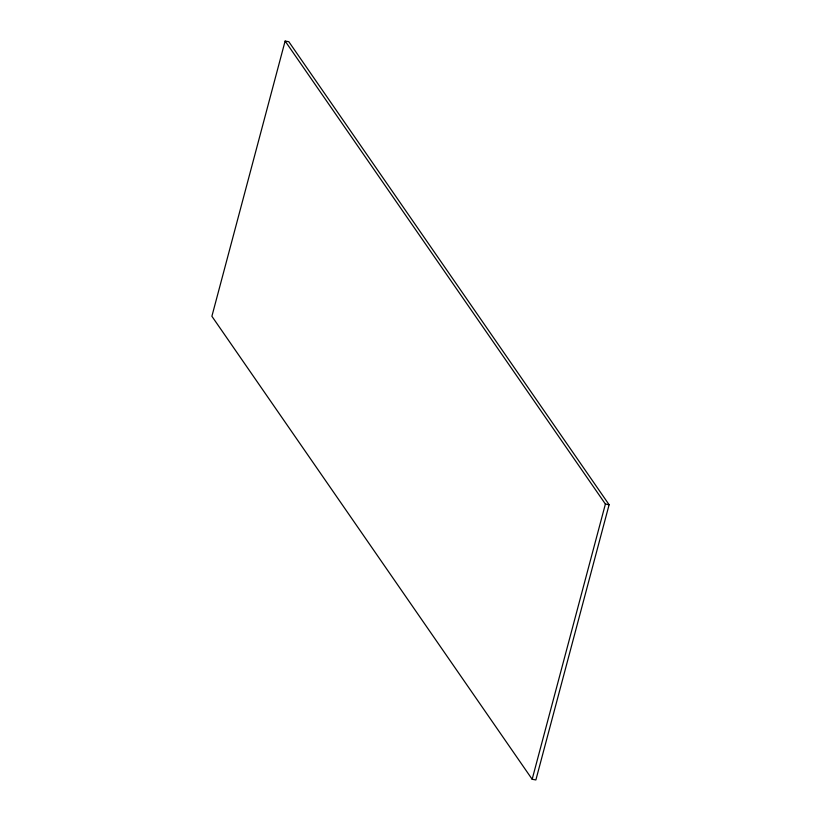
<?xml version="1.0" encoding="UTF-8"?>
<svg xmlns="http://www.w3.org/2000/svg" width="821" height="821" viewBox="0 0 821 821"><rect width="100%" height="100%" fill="white"/><g stroke="black" fill="none" stroke-linecap="round" stroke-linejoin="round"><path stroke-width="1.23" d="M285.123 41.05L211.89 316.27L532.162 779.273L535.877 779.95L609.11 504.73L288.838 41.727L285.123 41.05L605.395 504.053L609.11 504.73M532.162 779.273L605.395 504.053"/></g></svg>
